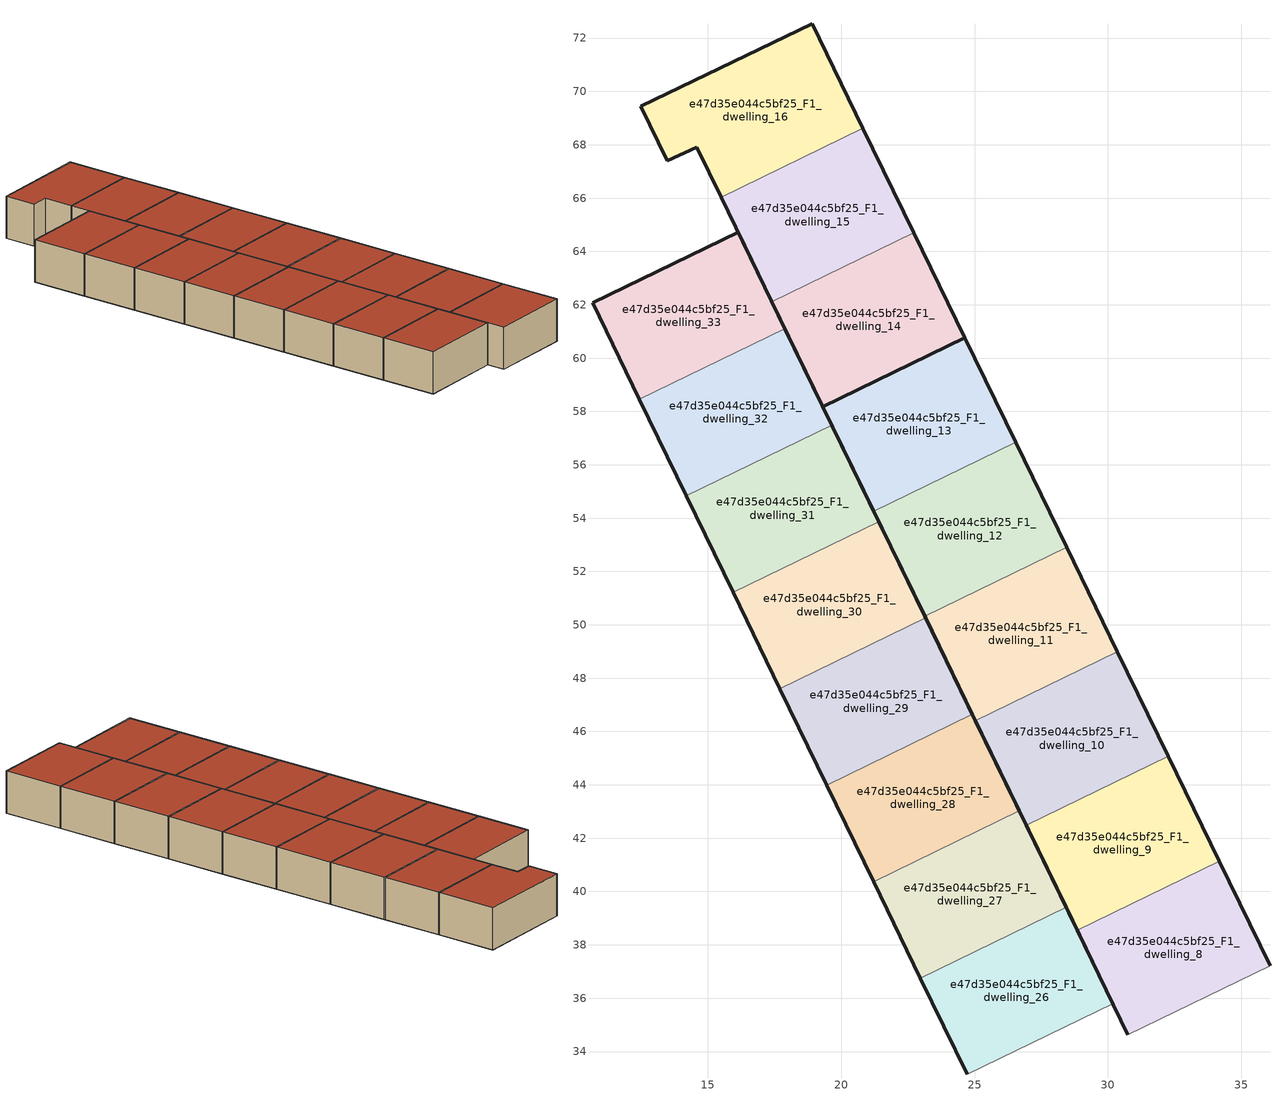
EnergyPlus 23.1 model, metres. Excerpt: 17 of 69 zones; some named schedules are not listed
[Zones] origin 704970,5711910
e47d35e044c5bf25_F1_dwelling_10
 floor to e47d35e044c5bf25_F0_dwelling_10 (EU_floor_Construction): 32.26,45.07 30.35,48.99 25.03,46.4 26.94,42.48 z3
 wall outside (EU_wall_Construction): 30.35,48.99 32.26,45.07 / 26.94,42.48 25.03,46.4 z3:6
 wall to e47d35e044c5bf25_F1_dwelling_11 (EU_wall_Construction): 25.03,46.4 30.35,48.99 z3:6
 wall to e47d35e044c5bf25_F1_dwelling_9 (EU_wall_Construction): 32.26,45.07 26.94,42.48 z3:6
 roof outside (EU_roof_Construction): 30.35,48.99 32.26,45.07 26.94,42.48 25.03,46.4 z6
e47d35e044c5bf25_F1_dwelling_11
 floor to e47d35e044c5bf25_F0_dwelling_11 (EU_floor_Construction): 30.35,48.99 28.44,52.92 23.12,50.33 25.03,46.4 z3
 wall outside (EU_wall_Construction): 28.44,52.92 30.35,48.99 / 25.03,46.4 23.12,50.33 z3:6
 wall to e47d35e044c5bf25_F1_dwelling_12 (EU_wall_Construction): 23.12,50.33 28.44,52.92 z3:6
 roof outside (EU_roof_Construction): 28.44,52.92 30.35,48.99 25.03,46.4 23.12,50.33 z6
e47d35e044c5bf25_F1_dwelling_12
 floor to e47d35e044c5bf25_F0_dwelling_12 (EU_floor_Construction): 28.44,52.92 26.54,56.84 21.21,54.26 23.12,50.33 z3
 wall outside (EU_wall_Construction): 26.54,56.84 28.44,52.92 / 23.12,50.33 21.21,54.26 z3:6
 wall to e47d35e044c5bf25_F1_dwelling_13 (EU_wall_Construction): 21.21,54.26 26.54,56.84 z3:6
 roof outside (EU_roof_Construction): 26.54,56.84 28.44,52.92 23.12,50.33 21.21,54.26 z6
e47d35e044c5bf25_F1_dwelling_13
 floor to e47d35e044c5bf25_F0_dwelling_13 (EU_floor_Construction): 26.54,56.84 24.63,60.77 19.31,58.18 21.21,54.26 z3
 wall outside (EU_wall_Construction): 21.21,54.26 19.31,58.18 24.63,60.77 26.54,56.84 z3:6
 roof outside (EU_roof_Construction): 24.63,60.77 26.54,56.84 21.21,54.26 19.31,58.18 z6
e47d35e044c5bf25_F1_dwelling_14
 floor to e47d35e044c5bf25_F0_dwelling_14 (EU_floor_Construction): 24.63,60.77 22.72,64.7 17.4,62.11 19.31,58.18 z3
 wall outside (EU_wall_Construction): 22.72,64.7 24.63,60.77 19.31,58.18 17.4,62.11 z3:6
 wall to e47d35e044c5bf25_F1_dwelling_15 (EU_wall_Construction): 17.4,62.11 22.72,64.7 z3:6
 roof outside (EU_roof_Construction): 22.72,64.7 24.63,60.77 19.31,58.18 17.4,62.11 z6
e47d35e044c5bf25_F1_dwelling_15
 floor to e47d35e044c5bf25_F0_dwelling_15 (EU_floor_Construction): 22.72,64.7 20.81,68.62 15.49,66.04 17.4,62.11 z3
 wall outside (EU_wall_Construction): 20.81,68.62 22.72,64.7 / 17.4,62.11 15.49,66.04 z3:6
 wall to e47d35e044c5bf25_F1_dwelling_16 (EU_wall_Construction): 15.49,66.04 20.81,68.62 z3:6
 roof outside (EU_roof_Construction): 20.81,68.62 22.72,64.7 17.4,62.11 15.49,66.04 z6
e47d35e044c5bf25_F1_dwelling_16
 floor to e47d35e044c5bf25_F0_dwelling_16 (EU_floor_Construction): 20.81,68.62 18.91,72.54 12.48,69.43 13.48,67.39 14.58,67.92 15.49,66.04 z3
 wall outside (EU_wall_Construction): 15.49,66.04 14.58,67.92 13.48,67.39 12.48,69.43 18.91,72.54 20.81,68.62 z3:6
 roof outside (EU_roof_Construction): 18.91,72.54 20.81,68.62 15.49,66.04 14.58,67.92 13.48,67.39 12.48,69.43 z6
e47d35e044c5bf25_F1_dwelling_26
 floor to e47d35e044c5bf25_F0_dwelling_26 (EU_floor_Construction): 30.19,35.79 28.43,39.41 22.97,36.76 24.73,33.14 z3
 wall outside (EU_wall_Construction): 28.43,39.41 30.19,35.79 / 24.73,33.14 22.97,36.76 z3:6
 wall to e47d35e044c5bf25_F1_dwelling_27 (EU_wall_Construction): 22.97,36.76 28.43,39.41 z3:6
 wall to e47d35e044c5bf25_F1_dwelling_25 (EU_wall_Construction): 30.19,35.79 24.73,33.14 z3:6
 roof outside (EU_roof_Construction): 28.43,39.41 30.19,35.79 24.73,33.14 22.97,36.76 z6
e47d35e044c5bf25_F1_dwelling_27
 floor to e47d35e044c5bf25_F0_dwelling_27 (EU_floor_Construction): 28.43,39.41 26.67,43.02 21.21,40.37 22.97,36.76 z3
 wall outside (EU_wall_Construction): 26.67,43.02 28.43,39.41 / 22.97,36.76 21.21,40.37 z3:6
 wall to e47d35e044c5bf25_F1_dwelling_28 (EU_wall_Construction): 21.21,40.37 26.67,43.02 z3:6
 roof outside (EU_roof_Construction): 26.67,43.02 28.43,39.41 22.97,36.76 21.21,40.37 z6
e47d35e044c5bf25_F1_dwelling_28
 floor to e47d35e044c5bf25_F0_dwelling_28 (EU_floor_Construction): 26.67,43.02 24.91,46.64 19.46,43.99 21.21,40.37 z3
 wall outside (EU_wall_Construction): 24.91,46.64 26.67,43.02 / 21.21,40.37 19.46,43.99 z3:6
 wall to e47d35e044c5bf25_F1_dwelling_29 (EU_wall_Construction): 19.46,43.99 24.91,46.64 z3:6
 roof outside (EU_roof_Construction): 24.91,46.64 26.67,43.02 21.21,40.37 19.46,43.99 z6
e47d35e044c5bf25_F1_dwelling_29
 floor to e47d35e044c5bf25_F0_dwelling_29 (EU_floor_Construction): 24.91,46.64 23.16,50.26 17.7,47.6 19.46,43.99 z3
 wall outside (EU_wall_Construction): 23.16,50.26 24.91,46.64 / 19.46,43.99 17.7,47.6 z3:6
 wall to e47d35e044c5bf25_F1_dwelling_30 (EU_wall_Construction): 17.7,47.6 23.16,50.26 z3:6
 roof outside (EU_roof_Construction): 23.16,50.26 24.91,46.64 19.46,43.99 17.7,47.6 z6
e47d35e044c5bf25_F1_dwelling_30
 floor to e47d35e044c5bf25_F0_dwelling_30 (EU_floor_Construction): 23.16,50.26 21.4,53.87 15.94,51.22 17.7,47.6 z3
 wall outside (EU_wall_Construction): 21.4,53.87 23.16,50.26 / 17.7,47.6 15.94,51.22 z3:6
 wall to e47d35e044c5bf25_F1_dwelling_31 (EU_wall_Construction): 15.94,51.22 21.4,53.87 z3:6
 roof outside (EU_roof_Construction): 21.4,53.87 23.16,50.26 17.7,47.6 15.94,51.22 z6
e47d35e044c5bf25_F1_dwelling_31
 floor to e47d35e044c5bf25_F0_dwelling_31 (EU_floor_Construction): 21.4,53.87 19.64,57.49 14.19,54.84 15.94,51.22 z3
 wall outside (EU_wall_Construction): 19.64,57.49 21.4,53.87 / 15.94,51.22 14.19,54.84 z3:6
 wall to e47d35e044c5bf25_F1_dwelling_32 (EU_wall_Construction): 14.19,54.84 19.64,57.49 z3:6
 roof outside (EU_roof_Construction): 19.64,57.49 21.4,53.87 15.94,51.22 14.19,54.84 z6
e47d35e044c5bf25_F1_dwelling_32
 floor to e47d35e044c5bf25_F0_dwelling_32 (EU_floor_Construction): 19.64,57.49 17.89,61.11 12.43,58.45 14.19,54.84 z3
 wall outside (EU_wall_Construction): 17.89,61.11 19.64,57.49 / 14.19,54.84 12.43,58.45 z3:6
 wall to e47d35e044c5bf25_F1_dwelling_33 (EU_wall_Construction): 12.43,58.45 17.89,61.11 z3:6
 roof outside (EU_roof_Construction): 17.89,61.11 19.64,57.49 14.19,54.84 12.43,58.45 z6
e47d35e044c5bf25_F1_dwelling_33
 floor to e47d35e044c5bf25_F0_dwelling_33 (EU_floor_Construction): 17.89,61.11 16.13,64.72 10.67,62.07 12.43,58.45 z3
 wall outside (EU_wall_Construction): 12.43,58.45 10.67,62.07 16.13,64.72 17.89,61.11 z3:6
 roof outside (EU_roof_Construction): 16.13,64.72 17.89,61.11 12.43,58.45 10.67,62.07 z6
e47d35e044c5bf25_F1_dwelling_8
 floor to e47d35e044c5bf25_F0_dwelling_8 (EU_floor_Construction): 36.07,37.22 34.17,41.14 28.84,38.55 30.75,34.63 z3
 wall outside (EU_wall_Construction): 34.17,41.14 36.07,37.22 / 30.75,34.63 28.84,38.55 z3:6
 wall to e47d35e044c5bf25_F1_dwelling_9 (EU_wall_Construction): 28.84,38.55 34.17,41.14 z3:6
 wall to e47d35e044c5bf25_F1_dwelling_7 (EU_wall_Construction): 36.07,37.22 30.75,34.63 z3:6
 roof outside (EU_roof_Construction): 34.17,41.14 36.07,37.22 30.75,34.63 28.84,38.55 z6
e47d35e044c5bf25_F1_dwelling_9
 floor to e47d35e044c5bf25_F0_dwelling_9 (EU_floor_Construction): 34.17,41.14 32.26,45.07 26.94,42.48 28.84,38.55 z3
 wall outside (EU_wall_Construction): 32.26,45.07 34.17,41.14 / 28.84,38.55 26.94,42.48 z3:6
 roof outside (EU_roof_Construction): 32.26,45.07 34.17,41.14 28.84,38.55 26.94,42.48 z6
[Building]
EU S2 Campaign: North Axis=0; Terrain=City; Solar Distribution=FullExterior
[Site:Location]
London: Latitude=51.5; Longitude=-0.5; Time Zone=0; Elevation=25
[SizingPeriod:WeatherFileDays]
AnnualSizingPeriod: Begin Month=1; Begin Day of Month=1; End Month=12; End Day of Month=31; Day of Week for Start Day=Monday; Use Weather File Daylight Saving Period=No; Use Weather File Rain and Snow Indicators=No
[MATERIAL]
EU_InternalMass_Material: Roughness=MediumRough; Thickness=0.1; Conductivity=1; Density=1800; Specific Heat=900; Thermal Absorptance=0.9; Solar Absorptance=0.7; Visible Absorptance=0.7
[MATERIAL:NOMASS] Roughness=MediumRough; Thermal Absorptance=0.9; Solar Absorptance=0.7; Visible Absorptance=0.7
Name | Thermal Resistance
EU_wall_NoMass | 0.635353
EU_roof_NoMass | 0.675062
EU_floor_NoMass | 1.96382
[CONSTRUCTION]
EU_wall_Construction: EU_wall_NoMass
EU_roof_Construction: EU_roof_NoMass
EU_floor_Construction: EU_floor_NoMass
EU_InternalMass_Construction: EU_InternalMass_Material
[ZONE] Type=1; Multiplier=1; Ceiling Height=autocalculate; Floor Area=autocalculate; Part of Total Floor Area=Yes
Name | Volume
e47d35e044c5bf25_F1_dwelling_10 | 77.4873
e47d35e044c5bf25_F1_dwelling_11 | 77.4939
e47d35e044c5bf25_F1_dwelling_12 | 77.4917
e47d35e044c5bf25_F1_dwelling_13 | 77.4866
e47d35e044c5bf25_F1_dwelling_14 | 77.502
e47d35e044c5bf25_F1_dwelling_15; e47d35e044c5bf25_F1_dwelling_8 | 77.5005
e47d35e044c5bf25_F1_dwelling_16 | 85.8252
e47d35e044c5bf25_F1_dwelling_26; e47d35e044c5bf25_F1_dwelling_27 | 73.1982
e47d35e044c5bf25_F1_dwelling_28 | 73.1895
e47d35e044c5bf25_F1_dwelling_29 | 73.188
e47d35e044c5bf25_F1_dwelling_30 | 73.2136
e47d35e044c5bf25_F1_dwelling_31 | 73.1829
e47d35e044c5bf25_F1_dwelling_32 | 73.2034
e47d35e044c5bf25_F1_dwelling_33 | 73.21
e47d35e044c5bf25_F1_dwelling_9 | 77.491
[INTERNALMASS] Construction=EU_InternalMass_Construction
Name | Zone or ZoneList | Surface Area
e47d35e044c5bf25_F1_dwelling_8_EU_InternalMass | e47d35e044c5bf25_F1_dwelling_8 | 25.8334
e47d35e044c5bf25_F1_dwelling_9_EU_InternalMass | e47d35e044c5bf25_F1_dwelling_9 | 25.8301
e47d35e044c5bf25_F1_dwelling_10_EU_InternalMass | e47d35e044c5bf25_F1_dwelling_10 | 25.8294
e47d35e044c5bf25_F1_dwelling_11_EU_InternalMass | e47d35e044c5bf25_F1_dwelling_11 | 25.8315
e47d35e044c5bf25_F1_dwelling_12_EU_InternalMass | e47d35e044c5bf25_F1_dwelling_12 | 25.8305
e47d35e044c5bf25_F1_dwelling_13_EU_InternalMass | e47d35e044c5bf25_F1_dwelling_13 | 25.8289
e47d35e044c5bf25_F1_dwelling_14_EU_InternalMass | e47d35e044c5bf25_F1_dwelling_14 | 25.8351
e47d35e044c5bf25_F1_dwelling_15_EU_InternalMass | e47d35e044c5bf25_F1_dwelling_15 | 25.8336
e47d35e044c5bf25_F1_dwelling_16_EU_InternalMass | e47d35e044c5bf25_F1_dwelling_16 | 28.6133
e47d35e044c5bf25_F1_dwelling_26_EU_InternalMass | e47d35e044c5bf25_F1_dwelling_26 | 25.8334
e47d35e044c5bf25_F1_dwelling_27_EU_InternalMass | e47d35e044c5bf25_F1_dwelling_27 | 25.8346
e47d35e044c5bf25_F1_dwelling_28_EU_InternalMass | e47d35e044c5bf25_F1_dwelling_28 | 25.8346
e47d35e044c5bf25_F1_dwelling_29_EU_InternalMass | e47d35e044c5bf25_F1_dwelling_29 | 25.8298
e47d35e044c5bf25_F1_dwelling_30_EU_InternalMass | e47d35e044c5bf25_F1_dwelling_30 | 25.8352
e47d35e044c5bf25_F1_dwelling_31_EU_InternalMass | e47d35e044c5bf25_F1_dwelling_31 | 25.8346
e47d35e044c5bf25_F1_dwelling_32_EU_InternalMass | e47d35e044c5bf25_F1_dwelling_32 | 25.8314
e47d35e044c5bf25_F1_dwelling_33_EU_InternalMass | e47d35e044c5bf25_F1_dwelling_33 | 23.0508
[OTHEREQUIPMENT] Fuel Type=Electricity; Design Level Calculation Method=Watts/Area; Power per Zone Floor Area=1; Fraction Latent=0; Fraction Radiant=0; Fraction Lost=0; Carbon Dioxide Generation Rate=0; EndUse Subcategory=EU_Step8_InternalGains
Name | Zone or ZoneList or Space or SpaceList | Schedule
EU_Step8_InternalGain_e47d35e044c5bf25_F1_dwelling_8_f000 | e47d35e044c5bf25_F1_dwelling_8 | EU_Step8_GainSchedule_e47d35e044c5bf25_F1_dwelling_8_f000
EU_Step8_InternalGain_e47d35e044c5bf25_F1_dwelling_9_f000 | e47d35e044c5bf25_F1_dwelling_9 | EU_Step8_GainSchedule_e47d35e044c5bf25_F1_dwelling_9_f000
EU_Step8_InternalGain_e47d35e044c5bf25_F1_dwelling_10_f000 | e47d35e044c5bf25_F1_dwelling_10 | EU_Step8_GainSchedule_e47d35e044c5bf25_F1_dwelling_10_f000
EU_Step8_InternalGain_e47d35e044c5bf25_F1_dwelling_11_f000 | e47d35e044c5bf25_F1_dwelling_11 | EU_Step8_GainSchedule_e47d35e044c5bf25_F1_dwelling_11_f000
EU_Step8_InternalGain_e47d35e044c5bf25_F1_dwelling_12_f000 | e47d35e044c5bf25_F1_dwelling_12 | EU_Step8_GainSchedule_e47d35e044c5bf25_F1_dwelling_12_f000
EU_Step8_InternalGain_e47d35e044c5bf25_F1_dwelling_13_f000 | e47d35e044c5bf25_F1_dwelling_13 | EU_Step8_GainSchedule_e47d35e044c5bf25_F1_dwelling_13_f000
EU_Step8_InternalGain_e47d35e044c5bf25_F1_dwelling_14_f000 | e47d35e044c5bf25_F1_dwelling_14 | EU_Step8_GainSchedule_e47d35e044c5bf25_F1_dwelling_14_f000
EU_Step8_InternalGain_e47d35e044c5bf25_F1_dwelling_15_f000 | e47d35e044c5bf25_F1_dwelling_15 | EU_Step8_GainSchedule_e47d35e044c5bf25_F1_dwelling_15_f000
EU_Step8_InternalGain_e47d35e044c5bf25_F1_dwelling_16_f000 | e47d35e044c5bf25_F1_dwelling_16 | EU_Step8_GainSchedule_e47d35e044c5bf25_F1_dwelling_16_f000
EU_Step8_InternalGain_e47d35e044c5bf25_F1_dwelling_26_f000 | e47d35e044c5bf25_F1_dwelling_26 | EU_Step8_GainSchedule_e47d35e044c5bf25_F1_dwelling_26_f000
EU_Step8_InternalGain_e47d35e044c5bf25_F1_dwelling_27_f000 | e47d35e044c5bf25_F1_dwelling_27 | EU_Step8_GainSchedule_e47d35e044c5bf25_F1_dwelling_27_f000
EU_Step8_InternalGain_e47d35e044c5bf25_F1_dwelling_28_f000 | e47d35e044c5bf25_F1_dwelling_28 | EU_Step8_GainSchedule_e47d35e044c5bf25_F1_dwelling_28_f000
EU_Step8_InternalGain_e47d35e044c5bf25_F1_dwelling_29_f000 | e47d35e044c5bf25_F1_dwelling_29 | EU_Step8_GainSchedule_e47d35e044c5bf25_F1_dwelling_29_f000
EU_Step8_InternalGain_e47d35e044c5bf25_F1_dwelling_30_f000 | e47d35e044c5bf25_F1_dwelling_30 | EU_Step8_GainSchedule_e47d35e044c5bf25_F1_dwelling_30_f000
EU_Step8_InternalGain_e47d35e044c5bf25_F1_dwelling_31_f000 | e47d35e044c5bf25_F1_dwelling_31 | EU_Step8_GainSchedule_e47d35e044c5bf25_F1_dwelling_31_f000
EU_Step8_InternalGain_e47d35e044c5bf25_F1_dwelling_32_f000 | e47d35e044c5bf25_F1_dwelling_32 | EU_Step8_GainSchedule_e47d35e044c5bf25_F1_dwelling_32_f000
EU_Step8_InternalGain_e47d35e044c5bf25_F1_dwelling_33_f000 | e47d35e044c5bf25_F1_dwelling_33 | EU_Step8_GainSchedule_e47d35e044c5bf25_F1_dwelling_33_f000
[ZONEVENTILATION:DESIGNFLOWRATE] Schedule=EU_AlwaysOn; Design Flow Rate Calculation Method=AirChanges/Hour; Air Changes per Hour=0.555504; Ventilation Type=Natural; Fan Pressure Rise=0; Fan Total Efficiency=1; Constant Term Coefficient=1; Temperature Term Coefficient=0; Velocity Term Coefficient=0; Velocity Squared Term Coefficient=0; Minimum Indoor Temperature=-100; Maximum Indoor Temperature=100; Delta Temperature=-100; Minimum Outdoor Temperature=-100; Maximum Outdoor Temperature=100; Maximum Wind Speed=40
Name | Zone or ZoneList or Space or SpaceList
EU_ConstantAir_e47d35e044c5bf25_F1_dwelling_8 | e47d35e044c5bf25_F1_dwelling_8
EU_ConstantAir_e47d35e044c5bf25_F1_dwelling_9 | e47d35e044c5bf25_F1_dwelling_9
EU_ConstantAir_e47d35e044c5bf25_F1_dwelling_10 | e47d35e044c5bf25_F1_dwelling_10
EU_ConstantAir_e47d35e044c5bf25_F1_dwelling_11 | e47d35e044c5bf25_F1_dwelling_11
EU_ConstantAir_e47d35e044c5bf25_F1_dwelling_12 | e47d35e044c5bf25_F1_dwelling_12
EU_ConstantAir_e47d35e044c5bf25_F1_dwelling_13 | e47d35e044c5bf25_F1_dwelling_13
EU_ConstantAir_e47d35e044c5bf25_F1_dwelling_14 | e47d35e044c5bf25_F1_dwelling_14
EU_ConstantAir_e47d35e044c5bf25_F1_dwelling_15 | e47d35e044c5bf25_F1_dwelling_15
EU_ConstantAir_e47d35e044c5bf25_F1_dwelling_16 | e47d35e044c5bf25_F1_dwelling_16
EU_ConstantAir_e47d35e044c5bf25_F1_dwelling_26 | e47d35e044c5bf25_F1_dwelling_26
EU_ConstantAir_e47d35e044c5bf25_F1_dwelling_27 | e47d35e044c5bf25_F1_dwelling_27
EU_ConstantAir_e47d35e044c5bf25_F1_dwelling_28 | e47d35e044c5bf25_F1_dwelling_28
EU_ConstantAir_e47d35e044c5bf25_F1_dwelling_29 | e47d35e044c5bf25_F1_dwelling_29
EU_ConstantAir_e47d35e044c5bf25_F1_dwelling_30 | e47d35e044c5bf25_F1_dwelling_30
EU_ConstantAir_e47d35e044c5bf25_F1_dwelling_31 | e47d35e044c5bf25_F1_dwelling_31
EU_ConstantAir_e47d35e044c5bf25_F1_dwelling_32 | e47d35e044c5bf25_F1_dwelling_32
EU_ConstantAir_e47d35e044c5bf25_F1_dwelling_33 | e47d35e044c5bf25_F1_dwelling_33
[HVACTEMPLATE:ZONE:IDEALLOADSAIRSYSTEM] System Availability Schedule=EU_AlwaysOn; Maximum Heating Supply Air Temperature=50; Minimum Cooling Supply Air Temperature=13; Maximum Heating Supply Air Humidity Ratio=0.0156; Minimum Cooling Supply Air Humidity Ratio=0.0077; Heating Limit=NoLimit; Cooling Limit=NoLimit; Heating Availability Schedule=EU_AlwaysOn; Cooling Availability Schedule=EU_CoolingOff; Dehumidification Control Type=ConstantSensibleHeatRatio; Cooling Sensible Heat Ratio=0.7; Dehumidification Setpoint=60; Humidification Control Type=None; Humidification Setpoint=30; Outdoor Air Method=None; Outdoor Air Flow Rate per Person=0.00944; Outdoor Air Flow Rate per Zone Floor Area=0; Outdoor Air Flow Rate per Zone=0; Demand Controlled Ventilation Type=None; Outdoor Air Economizer Type=NoEconomizer; Heat Recovery Type=None; Sensible Heat Recovery Effectiveness=0.7; Latent Heat Recovery Effectiveness=0.65
Name | Template Thermostat
e47d35e044c5bf25_F1_dwelling_8 | EU_HeatOnly_e47d35e044c5bf25_F1_dwelling_8
e47d35e044c5bf25_F1_dwelling_9 | EU_HeatOnly_e47d35e044c5bf25_F1_dwelling_9
e47d35e044c5bf25_F1_dwelling_10 | EU_HeatOnly_e47d35e044c5bf25_F1_dwelling_10
e47d35e044c5bf25_F1_dwelling_11 | EU_HeatOnly_e47d35e044c5bf25_F1_dwelling_11
e47d35e044c5bf25_F1_dwelling_12 | EU_HeatOnly_e47d35e044c5bf25_F1_dwelling_12
e47d35e044c5bf25_F1_dwelling_13 | EU_HeatOnly_e47d35e044c5bf25_F1_dwelling_13
e47d35e044c5bf25_F1_dwelling_14 | EU_HeatOnly_e47d35e044c5bf25_F1_dwelling_14
e47d35e044c5bf25_F1_dwelling_15 | EU_HeatOnly_e47d35e044c5bf25_F1_dwelling_15
e47d35e044c5bf25_F1_dwelling_16 | EU_HeatOnly_e47d35e044c5bf25_F1_dwelling_16
e47d35e044c5bf25_F1_dwelling_26 | EU_HeatOnly_e47d35e044c5bf25_F1_dwelling_26
e47d35e044c5bf25_F1_dwelling_27 | EU_HeatOnly_e47d35e044c5bf25_F1_dwelling_27
